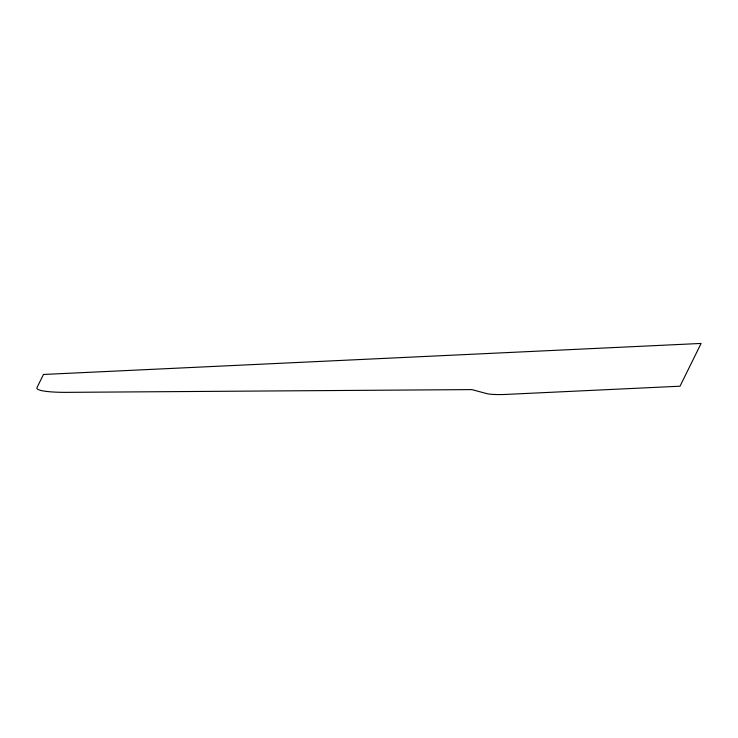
<?xml version="1.0" encoding="UTF-8"?>
<svg xmlns="http://www.w3.org/2000/svg" width="738" height="738" viewBox="0 0 738 738"><rect width="100%" height="100%" fill="white"/><g stroke="black" fill="none" stroke-linecap="round" stroke-linejoin="round"><path stroke-width="1.11" d="M43.468 374.47L36.974 387.625A47.158 6.402 -3.3 0 0 67.776 392.348L471.868 389.599L486.517 393.557A23.579 3.201 -3.3 0 0 506.628 394.387L680.012 386.205L701.1 343.438L43.468 374.47"/></g></svg>
